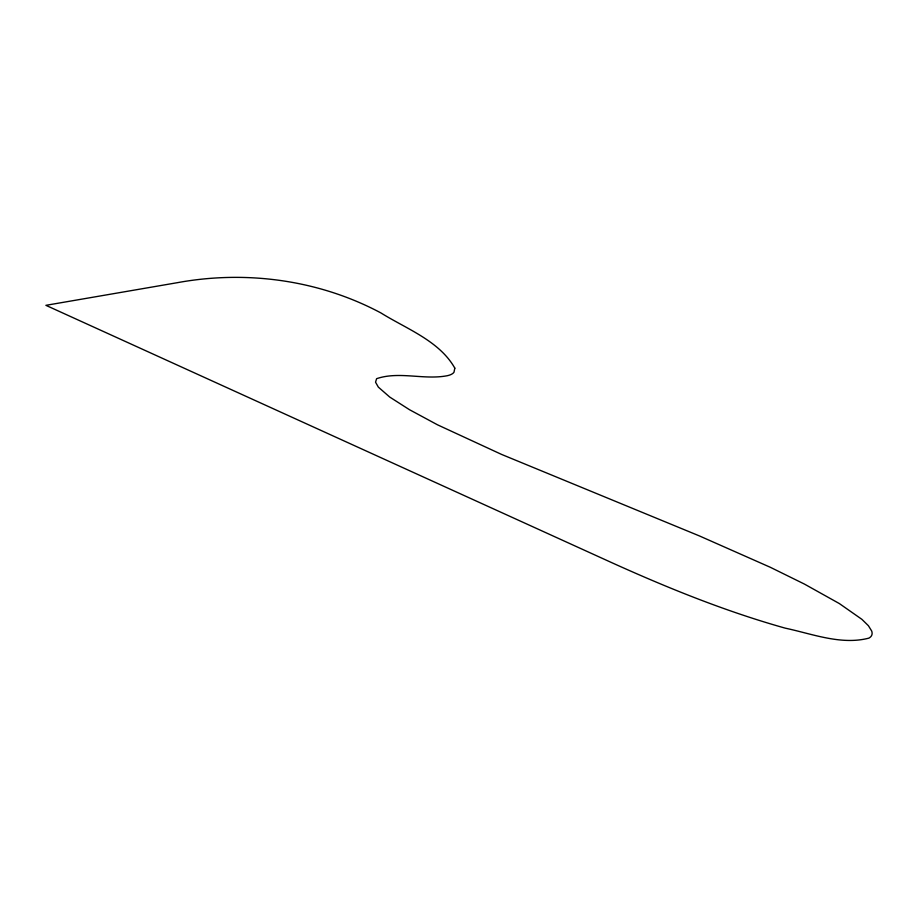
<?xml version="1.0" encoding="UTF-8"?>
<svg xmlns="http://www.w3.org/2000/svg" width="918" height="918" viewBox="0 0 918 918"><rect width="100%" height="100%" fill="white"/><g stroke="black" fill="none" stroke-linecap="round" stroke-linejoin="round"><path stroke-width="1.38" d="M454.823 368.152L454.008 372.18A98.915 21.068 19.9 0 1 446.802 375.806C423.68 380.086 398.974 371.044 376.609 378.686L375.542 382.186L378.354 387.132L389.748 397.069L409.531 409.726L437.496 424.804L501.607 454.433L699.286 535.871L770.294 567.278L804.363 584.043L839.327 603.551L861.91 619.352L868.405 625.72L871.664 630.987A101.324 21.584 19.9 0 1 868.864 638.136C841.198 645.377 812.304 633.879 785.28 628.164C726.023 611.537 668.809 588.404 612.788 563.124L45.9 305.327L177.53 282.652C246.288 270.053 319.131 279.921 380.959 312.958C406.467 328.896 439.447 340.876 454.823 368.152"/></g></svg>
